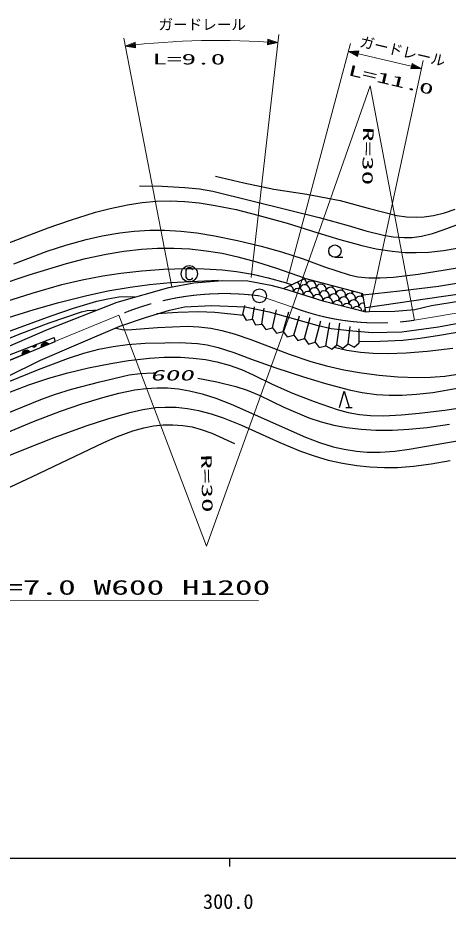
# Model space of a CAD drawing. Units: millimetres, scale not verified. Extents: x 40000 to 680000, y 20000 to 380000.
# Drawn here: x 341868 to 394996, y 198715 to 308878 of the extents above; entities that cross this region are included whole.
import ezdxf
from ezdxf.enums import TextEntityAlignment as Align

# ---------------------------------------------------------------- set-up
doc = ezdxf.new("R2010")
doc.units = ezdxf.units.MM
doc.header["$LTSCALE"] = 1000
doc.linetypes.add('CHAIN', pattern=[18.5, 12, -1.5, 3.5, -1.5])
for name, color, linetype, lineweight in [('M-BGD', 7, 'Continuous', 25), ('M-BMK', 2, 'CHAIN', 13), ('M-BMK-SRVR', 3, 'Continuous', 25), ('M-STR-HTXT', 7, 'Continuous', 13), ('M-TTL-BAND', 7, 'Continuous', 25)]:
    doc.layers.add(name, color=color, linetype=linetype, lineweight=lineweight)
doc.styles.add('ＭＳ ゴシック', font='')
doc.styles.get('ＭＳ ゴシック').set_extended_font_data('MS Gothic')

msp = doc.modelspace()

# ---------------------------------------------------------------- linework, layer by layer
at = {"layer": 'M-BGD'}
for p, q in [((366267, 289289), (369770, 288471)), ((366267, 289289), (369770, 288471)), ((356887, 288114), (359697, 288072)), ((356887, 288114), (359697, 288072)), ((359697, 288072), (362494, 287927)), ((359697, 288072), (362494, 287927)), ((362494, 287927), (364279, 287733)), ((364279, 287733), (365922, 287456)), ((369770, 288471), (373494, 287715)), ((369770, 288471), (373494, 287715)), ((373494, 287715), (377540, 287071)), ((373494, 287715), (377540, 287071)), ((365922, 287456), (375391, 285106)), ((377540, 287071), (381664, 286307)), ((377540, 287071), (381664, 286307)), ((353264, 285320), (355423, 285772)), ((353264, 285320), (355423, 285772)), ((355423, 285772), (357207, 286041)), ((355423, 285772), (357207, 286041)), ((357207, 286041), (359001, 286203)), ((357207, 286041), (359001, 286203)), ((359001, 286203), (360674, 286246)), ((360674, 286246), (362472, 286178)), ((362472, 286178), (364266, 286004)), ((364266, 286004), (366250, 285703)), ((366250, 285703), (368806, 285171)), ((381664, 286307), (385108, 285340)), ((385108, 285340), (388651, 284452)), ((348383, 283886), (351436, 284839)), ((348383, 283886), (351436, 284839)), ((351436, 284839), (353264, 285320)), ((351436, 284839), (353264, 285320)), ((351436, 284839), (353264, 285320)), ((368806, 285171), (371487, 284507)), ((371487, 284507), (375136, 283482)), ((375391, 285106), (379068, 284195)), ((388651, 284452), (389853, 284290)), ((388651, 284452), (389853, 284290)), ((389853, 284290), (391056, 284228)), ((389853, 284290), (391056, 284228)), ((391056, 284228), (392050, 284271)), ((392050, 284271), (393196, 284437)), ((393196, 284437), (394541, 284782)), ((394541, 284782), (395869, 285233)), ((345594, 282907), (348383, 283886)), ((345594, 282907), (348383, 283886)), ((345594, 282907), (346306, 283165)), ((375136, 283482), (378900, 282315)), ((379068, 284195), (382658, 283197)), ((382658, 283197), (384831, 282545)), ((382658, 283197), (384831, 282545)), ((394384, 282691), (396719, 283543)), ((336628, 279502), (345594, 282907)), ((352275, 281936), (354442, 282314)), ((354442, 282314), (356225, 282523)), ((356225, 282523), (358175, 282636)), ((358175, 282636), (359972, 282630)), ((359972, 282630), (361971, 282512)), ((361971, 282512), (363966, 282288)), ((361971, 282512), (363966, 282288)), ((363966, 282288), (366149, 281936)), ((363966, 282288), (366149, 281936)), ((378900, 282315), (381614, 281466)), ((384831, 282545), (387009, 282007)), ((384831, 282545), (387009, 282007)), ((391700, 281896), (393047, 282239)), ((391700, 281896), (393047, 282239)), ((393047, 282239), (394384, 282691)), ((393047, 282239), (394384, 282691)), ((347798, 280784), (350319, 281489)), ((350319, 281489), (352275, 281936)), ((366149, 281936), (369002, 281351)), ((369002, 281351), (371915, 280647)), ((381614, 281466), (384346, 280721)), ((387009, 282007), (388193, 281811)), ((387009, 282007), (388193, 281811)), ((388193, 281811), (389569, 281708)), ((388193, 281811), (389569, 281708)), ((389569, 281708), (390545, 281736)), ((390545, 281736), (391700, 281896)), ((394417, 280126), (404122, 281798)), ((341357, 278490), (345496, 280033)), ((345496, 280033), (347798, 280784)), ((352770, 279679), (354943, 280036)), ((354943, 280036), (357128, 280284)), ((357128, 280284), (359112, 280401)), ((359112, 280401), (361115, 280409)), ((361115, 280409), (363117, 280307)), ((363117, 280307), (365111, 280095)), ((365111, 280095), (367087, 279775)), ((371915, 280647), (374411, 279942)), ((371915, 280647), (374411, 279942)), ((374411, 279942), (377077, 279077)), ((374411, 279942), (377077, 279077)), ((384346, 280721), (386110, 280335)), ((386110, 280335), (388078, 280025)), ((388078, 280025), (389656, 279887)), ((389656, 279887), (391046, 279860)), ((391046, 279860), (392630, 279930)), ((392630, 279930), (394417, 280126)), ((347884, 278530), (350220, 279133)), ((350220, 279133), (352770, 279679)), ((367087, 279775), (369010, 279355)), ((369010, 279355), (371323, 278727)), ((371323, 278727), (373802, 277942)), ((377077, 279077), (379746, 278094)), ((377077, 279077), (379746, 278094)), ((381007, 279296), (382006, 279295)), ((394637, 277744), (404231, 279392)), ((343272, 277110), (347884, 278530)), ((354602, 277337), (357185, 277613)), ((354602, 277337), (357185, 277613)), ((357185, 277613), (359856, 277794)), ((359856, 277794), (362670, 277880)), ((362713, 277848), (362593, 277688)), ((362593, 277688), (362593, 276809)), ((362670, 277880), (364882, 277852)), ((362670, 277880), (364882, 277852)), ((362873, 277968), (362713, 277848)), ((363233, 277968), (362873, 277968)), ((363393, 277848), (363233, 277968)), ((363473, 277728), (363393, 277848)), ((364882, 277852), (367085, 277720)), ((364882, 277852), (367085, 277720)), ((367085, 277720), (368875, 277523)), ((367085, 277720), (368875, 277523)), ((373802, 277942), (377237, 276748)), ((379746, 278094), (382789, 277100)), ((379746, 278094), (382789, 277100)), ((391276, 277209), (394637, 277744)), ((339037, 275700), (343272, 277110)), ((349822, 276498), (352375, 277000)), ((349822, 276498), (352375, 277000)), ((352375, 277000), (354602, 277337)), ((352375, 277000), (354602, 277337)), ((362593, 276809), (362712, 276649)), ((362712, 276649), (362872, 276529)), ((362872, 276529), (363232, 276528)), ((363232, 276528), (363392, 276608)), ((363392, 276608), (363472, 276728)), ((368875, 277523), (370845, 277196)), ((368875, 277523), (370845, 277196)), ((370845, 277196), (371605, 277035)), ((370845, 277196), (372769, 276751)), ((372769, 276751), (374886, 276152)), ((374666, 275405), (377282, 276672)), ((384482, 274776), (377282, 276672)), ((382789, 277100), (383840, 276887)), ((383840, 276887), (385220, 276740)), ((385220, 276740), (386618, 276723)), ((385220, 276740), (386618, 276723)), ((386618, 276723), (388228, 276822)), ((386618, 276723), (388228, 276822)), ((388228, 276822), (391276, 277209)), ((393788, 275720), (403315, 277329)), ((343634, 274864), (347291, 275899)), ((347291, 275899), (349822, 276498)), ((347291, 275899), (349822, 276498)), ((352979, 275118), (355739, 275601)), ((352979, 275118), (355739, 275601)), ((354111, 273748), (360516, 275536)), ((355739, 275601), (358116, 275924)), ((358116, 275924), (360700, 276169)), ((360516, 275536), (363604, 276106)), ((360700, 276169), (366610, 276464)), ((363604, 276106), (367118, 276434)), ((367118, 276434), (370282, 276356)), ((370282, 276356), (373102, 275821)), ((373102, 275821), (374666, 275405)), ((374886, 276152), (375614, 275934)), ((389029, 275128), (393788, 275720)), ((392920, 273321), (408502, 275790)), ((393788, 275720), (394059, 275759)), ((394401, 274462), (404080, 275947)), ((340365, 273833), (343634, 274864)), ((346933, 273706), (350237, 274533)), ((350237, 274533), (352979, 275118)), ((350237, 274533), (352979, 275118)), ((352970, 274167), (354354, 274383)), ((352970, 274167), (354354, 274383)), ((354354, 274383), (356256, 274423)), ((374666, 275405), (379505, 273900)), ((384452, 274659), (389029, 275128)), ((384852, 272531), (384482, 274776)), ((384823, 273077), (394401, 274462)), ((343863, 272835), (346933, 273706)), ((345526, 270345), (354111, 273748)), ((348755, 272988), (351626, 273857)), ((348755, 272988), (351626, 273857)), ((348755, 272988), (351626, 273857)), ((351626, 273857), (352970, 274167)), ((351626, 273857), (352970, 274167)), ((351626, 273857), (352970, 274167)), ((362444, 273162), (365797, 273326)), ((365797, 273326), (369944, 273141)), ((369661, 272215), (369905, 273337)), ((379505, 273900), (384852, 272531)), ((390871, 272846), (392920, 273321)), ((340050, 271634), (343863, 272835)), ((340050, 271634), (343863, 272835)), ((345755, 271177), (349733, 272541)), ((345755, 271177), (349733, 272541)), ((345995, 272037), (348755, 272988)), ((345995, 272037), (348755, 272988)), ((345995, 272037), (348755, 272988)), ((349733, 272541), (350431, 272691)), ((349733, 272541), (350431, 272691)), ((350431, 272691), (351228, 272736)), ((351228, 272736), (351496, 272736)), ((357625, 271823), (360584, 272736)), ((359032, 272347), (361631, 272519)), ((359032, 272347), (361631, 272519)), ((360584, 272736), (362444, 273162)), ((361631, 272519), (364227, 272584)), ((361631, 272519), (364227, 272584)), ((364227, 272584), (366184, 272500)), ((366184, 272500), (368174, 272308)), ((368174, 272308), (369753, 272118)), ((369661, 272215), (370040, 271530)), ((369944, 273141), (372902, 272560)), ((370819, 271617), (371076, 273142)), ((371977, 271019), (372295, 272995)), ((372902, 272560), (376151, 271644)), ((373294, 270571), (373783, 272799)), ((374611, 270123), (375344, 272530)), ((384852, 272531), (385233, 272593)), ((385233, 272593), (388393, 272609)), ((388393, 272609), (390871, 272846)), ((336918, 268765), (345995, 272037)), ((342012, 269787), (345755, 271177)), ((342012, 269787), (345755, 271177)), ((354453, 270757), (357625, 271823)), ((370040, 271530), (370819, 271617)), ((370819, 271617), (371199, 270932)), ((371199, 270932), (371977, 271019)), ((371977, 271019), (372486, 270356)), ((375928, 269675), (376661, 272065)), ((376151, 271644), (378773, 270880)), ((377245, 269227), (377978, 271845)), ((378562, 268779), (379295, 271430)), ((379879, 268331), (380393, 271185)), ((381262, 268461), (381637, 271136)), ((393811, 270702), (400978, 272010)), ((393925, 269666), (403417, 271270)), ((333451, 265110), (345526, 270345)), ((349342, 268572), (354453, 270757)), ((353971, 270508), (354756, 270355)), ((353971, 270508), (354756, 270355)), ((353971, 270508), (354756, 270355)), ((354756, 270355), (355422, 270318)), ((354756, 270355), (355422, 270318)), ((354756, 270355), (355422, 270318)), ((355422, 270318), (359126, 270593)), ((359126, 270593), (362800, 270752)), ((362800, 270752), (364197, 270683)), ((364197, 270683), (365680, 270504)), ((365680, 270504), (367039, 270241)), ((367039, 270241), (368571, 269835)), ((372486, 270356), (373294, 270571)), ((373294, 270571), (373803, 269908)), ((373803, 269908), (374611, 270123)), ((374611, 270123), (375120, 269460)), ((378773, 270880), (380542, 270482)), ((380542, 270482), (383225, 270176)), ((382644, 268590), (382881, 270720)), ((383225, 270176), (385665, 269992)), ((384026, 268720), (384003, 270427)), ((385665, 269992), (389266, 270064)), ((389266, 270064), (393811, 270702)), ((327061, 261951), (346371, 269351)), ((346444, 268838), (328338, 261362)), ((338405, 268303), (342012, 269787)), ((346371, 269351), (346444, 268838)), ((368571, 269835), (370654, 269139)), ((368571, 269835), (370654, 269139)), ((370654, 269139), (372910, 268275)), ((370654, 269139), (372910, 268275)), ((375120, 269460), (375928, 269675)), ((375928, 269675), (376437, 269012)), ((376437, 269012), (377245, 269227)), ((377245, 269227), (377754, 268564)), ((384006, 268872), (386608, 268904)), ((384006, 268872), (386608, 268904)), ((386608, 268904), (389401, 269045)), ((386608, 268904), (389401, 269045)), ((389401, 269045), (391555, 269289)), ((389401, 269045), (391555, 269289)), ((389401, 269045), (389572, 269060)), ((391555, 269289), (393925, 269666)), ((391555, 269289), (393925, 269666)), ((343211, 267718), (342433, 267401)), ((342466, 267479), (343133, 267751)), ((343055, 267784), (342499, 267558)), ((342562, 267669), (342658, 267752)), ((342569, 267651), (342940, 267801)), ((342658, 267752), (342806, 267812)), ((342806, 267812), (342932, 267820)), ((342932, 267820), (343047, 267802)), ((343047, 267802), (343178, 267747)), ((343178, 267747), (343271, 267677)), ((343642, 268305), (344109, 268484)), ((343683, 268256), (343642, 268305)), ((344105, 268439), (343675, 268275)), ((343728, 268220), (343683, 268256)), ((343708, 268245), (344100, 268395)), ((343793, 268191), (343728, 268220)), ((344087, 268347), (343751, 268218)), ((343850, 268181), (343793, 268191)), ((343802, 268195), (344064, 268295)), ((343914, 268184), (343850, 268181)), ((344018, 268246), (343869, 268188)), ((343988, 268213), (343914, 268184)), ((344037, 268253), (343988, 268213)), ((344073, 268299), (344037, 268253)), ((344102, 268363), (344073, 268299)), ((344112, 268421), (344102, 268363)), ((344109, 268484), (344112, 268421)), ((344681, 266550), (349342, 268572)), ((344789, 268294), (344806, 268410)), ((344797, 268168), (344789, 268294)), ((345723, 268545), (344797, 268168)), ((345581, 268681), (344803, 268365)), ((344806, 268410), (344861, 268540)), ((344807, 268302), (345622, 268633)), ((345663, 268585), (344811, 268239)), ((344836, 268443), (345503, 268714)), ((344861, 268540), (344931, 268633)), ((345424, 268747), (344869, 268521)), ((344931, 268633), (345027, 268715)), ((344939, 268615), (345309, 268765)), ((345027, 268715), (345176, 268776)), ((345176, 268776), (345302, 268784)), ((345302, 268784), (345417, 268766)), ((345417, 268766), (345547, 268711)), ((345547, 268711), (345640, 268641)), ((345640, 268641), (345723, 268545)), ((350008, 267436), (351866, 267928)), ((351866, 267928), (353626, 268264)), ((353626, 268264), (355408, 268493)), ((355408, 268493), (357606, 268657)), ((355408, 268493), (357606, 268657)), ((357606, 268657), (360020, 268728)), ((357606, 268657), (360020, 268728)), ((360020, 268728), (360633, 268733)), ((360020, 268728), (361842, 268731)), ((361842, 268731), (364042, 268615)), ((364042, 268615), (365255, 268445)), ((364042, 268615), (365255, 268445)), ((364042, 268615), (365255, 268445)), ((365255, 268445), (366613, 268131)), ((365255, 268445), (366613, 268131)), ((366613, 268131), (368519, 267525)), ((366613, 268131), (368519, 267525)), ((372910, 268275), (375359, 267317)), ((377754, 268564), (378562, 268779)), ((378562, 268779), (379071, 268116)), ((379071, 268116), (379879, 268331)), ((379879, 268331), (380614, 267935)), ((380614, 267935), (381262, 268461)), ((380919, 268166), (382478, 267807)), ((380919, 268166), (382478, 267807)), ((381262, 268461), (381996, 268065)), ((381996, 268065), (382644, 268590)), ((382478, 267807), (384160, 267538)), ((382478, 267807), (384160, 267538)), ((382644, 268590), (383378, 268194)), ((383378, 268194), (384026, 268720)), ((392396, 267685), (395573, 268060)), ((342419, 267331), (342437, 267446)), ((342427, 267205), (342419, 267331)), ((343353, 267581), (342427, 267205)), ((342437, 267338), (343252, 267670)), ((342437, 267446), (342492, 267576)), ((343293, 267622), (342442, 267275)), ((342492, 267576), (342562, 267669)), ((343271, 267677), (343353, 267581)), ((344405, 265405), (348105, 266821)), ((348105, 266821), (350008, 267436)), ((355527, 266509), (358127, 266809)), ((358127, 266809), (359931, 266922)), ((359931, 266922), (361933, 266931)), ((361933, 266931), (363529, 266835)), ((361933, 266931), (363529, 266835)), ((363529, 266835), (365053, 266645)), ((363529, 266835), (365053, 266645)), ((365053, 266645), (366431, 266382)), ((365053, 266645), (366431, 266382)), ((368519, 267525), (370590, 266752)), ((368519, 267525), (370590, 266752)), ((370590, 266752), (373706, 265626)), ((370590, 266752), (373706, 265626)), ((375359, 267317), (378027, 266395)), ((384160, 267538), (385756, 267420)), ((384160, 267538), (385756, 267420)), ((385756, 267420), (387561, 267401)), ((385756, 267420), (387561, 267401)), ((387561, 267401), (389806, 267482)), ((389806, 267482), (392396, 267685)), ((340435, 264478), (344681, 266550)), ((348056, 265022), (350580, 265619)), ((348056, 265022), (350580, 265619)), ((350580, 265619), (353335, 266158)), ((350580, 265619), (353335, 266158)), ((353335, 266158), (355527, 266509)), ((366431, 266382), (367976, 265963)), ((366431, 266382), (367976, 265963)), ((367976, 265963), (369473, 265408)), ((373706, 265626), (377119, 264505)), ((373706, 265626), (377119, 264505)), ((378027, 266395), (379960, 265854)), ((379960, 265854), (382109, 265366)), ((340893, 263955), (344405, 265405)), ((345676, 264342), (348056, 265022)), ((351992, 263893), (355599, 264738)), ((351992, 263893), (355599, 264738)), ((355599, 264738), (356981, 264909)), ((356981, 264909), (358580, 264994)), ((358580, 264994), (358744, 265001)), ((369473, 265408), (370932, 264754)), ((370932, 264754), (373273, 263615)), ((370932, 264754), (373273, 263615)), ((377119, 264505), (379873, 263665)), ((382109, 265366), (384278, 264985)), ((382109, 265366), (384278, 264985)), ((384278, 264985), (386463, 264708)), ((384278, 264985), (386463, 264708)), ((386463, 264708), (388796, 264514)), ((388796, 264514), (391201, 264421)), ((391201, 264421), (392802, 264457)), ((391201, 264421), (392802, 264457)), ((392802, 264457), (394595, 264606)), ((392802, 264457), (394595, 264606)), ((394595, 264606), (396424, 264886)), ((394595, 264606), (394847, 264637)), ((334065, 260052), (343208, 263526)), ((343208, 263526), (345676, 264342)), ((348510, 262972), (351992, 263893)), ((348510, 262972), (351992, 263893)), ((364076, 264347), (366442, 263881)), ((364076, 264347), (366442, 263881)), ((366442, 263881), (368771, 263306)), ((366442, 263881), (368771, 263306)), ((368771, 263306), (370167, 262852)), ((368771, 263306), (370167, 262852)), ((373273, 263615), (375795, 262509)), ((373273, 263615), (375795, 262509)), ((379873, 263665), (382793, 262892)), ((344703, 261687), (346413, 262321)), ((344703, 261687), (346413, 262321)), ((344703, 261687), (346413, 262321)), ((346413, 262321), (348510, 262972)), ((346413, 262321), (348510, 262972)), ((352357, 261968), (354319, 262485)), ((354319, 262485), (356299, 262890)), ((356299, 262890), (357687, 263077)), ((356299, 262890), (357687, 263077)), ((357687, 263077), (359071, 263160)), ((357687, 263077), (359071, 263160)), ((359071, 263160), (360348, 263136)), ((360348, 263136), (361715, 263007)), ((361715, 263007), (363071, 262774)), ((363071, 262774), (364610, 262397)), ((364610, 262397), (366329, 261854)), ((364610, 262397), (366329, 261854)), ((370167, 262852), (371643, 262250)), ((371643, 262250), (374712, 260774)), ((375795, 262509), (378449, 261463)), ((375795, 262509), (378449, 261463)), ((381561, 260729), (382162, 262728)), ((382162, 262728), (382761, 260728)), ((382793, 262892), (384364, 262577)), ((384364, 262577), (386142, 262334)), ((386142, 262334), (387724, 262233)), ((387724, 262233), (389313, 262236)), ((389313, 262236), (391105, 262351)), ((391105, 262351), (393099, 262587)), ((393099, 262587), (396359, 263129)), ((335777, 258054), (344703, 261687)), ((347132, 260273), (349778, 261186)), ((349778, 261186), (352357, 261968)), ((366329, 261854), (368226, 261134)), ((366329, 261854), (368226, 261134)), ((368226, 261134), (377396, 257036)), ((378449, 261463), (381294, 260472)), ((378449, 261463), (381294, 260472)), ((343781, 258989), (347132, 260273)), ((352965, 259322), (355714, 260111)), ((355714, 260111), (357285, 260463)), ((357285, 260463), (358865, 260701)), ((358865, 260701), (360055, 260779)), ((358865, 260701), (360055, 260779)), ((360055, 260779), (361410, 260756)), ((360055, 260779), (361410, 260756)), ((361410, 260756), (362803, 260610)), ((361410, 260756), (362803, 260610)), ((362803, 260610), (364187, 260353)), ((362803, 260610), (364187, 260353)), ((364187, 260353), (365750, 259943)), ((374712, 260774), (377812, 259421)), ((381294, 260472), (382646, 260119)), ((382361, 260728), (383161, 260728)), ((382646, 260119), (384033, 259867)), ((389234, 259796), (391414, 259997)), ((391414, 259997), (394590, 260394)), ((394590, 260394), (397942, 260918)), ((340553, 257645), (343781, 258989)), ((350298, 258444), (352965, 259322)), ((365750, 259943), (367237, 259447)), ((367237, 259447), (369474, 258547)), ((377812, 259421), (379328, 258932)), ((379328, 258932), (380877, 258547)), ((384033, 259867), (385422, 259732)), ((384033, 259867), (385422, 259732)), ((385422, 259732), (387023, 259695)), ((385422, 259732), (387023, 259695)), ((387023, 259695), (389234, 259796)), ((346365, 257008), (350298, 258444)), ((354184, 257129), (356059, 257831)), ((354184, 257129), (356059, 257831)), ((356059, 257831), (357406, 258212)), ((357406, 258212), (358600, 258442)), ((358600, 258442), (359805, 258569)), ((359805, 258569), (361017, 258591)), ((361017, 258591), (362222, 258506)), ((361017, 258591), (362222, 258506)), ((362222, 258506), (363409, 258309)), ((362222, 258506), (363409, 258309)), ((363409, 258309), (363546, 258279)), ((363409, 258309), (364508, 258019)), ((364508, 258019), (365823, 257549)), ((369474, 258547), (371661, 257555)), ((380877, 258547), (382452, 258259)), ((382452, 258259), (384250, 258043)), ((384250, 258043), (386069, 257933)), ((384250, 258043), (386069, 257933)), ((386069, 257933), (388105, 257926)), ((386069, 257933), (388105, 257926)), ((388105, 257926), (390146, 258027)), ((388105, 257926), (390146, 258027)), ((390146, 258027), (392387, 258250)), ((390146, 258027), (392387, 258250)), ((392387, 258250), (395145, 258648)), ((342817, 255610), (346365, 257008)), ((352465, 256374), (354184, 257129)), ((352465, 256374), (354184, 257129)), ((365823, 257549), (368633, 256267)), ((371661, 257555), (374198, 256387)), ((371661, 257555), (374198, 256387)), ((377396, 257036), (379092, 256401)), ((377396, 257036), (379092, 256401)), ((390202, 255562), (399638, 257228)), ((338741, 253960), (342817, 255610)), ((343612, 252153), (352465, 256374)), ((374198, 256387), (376778, 255323)), ((374198, 256387), (376778, 255323)), ((379092, 256401), (380801, 255873)), ((379092, 256401), (380801, 255873)), ((380801, 255873), (382142, 255553)), ((380801, 255873), (382142, 255553)), ((376778, 255323), (376922, 255271)), ((376778, 255323), (378441, 254731)), ((378441, 254731), (380183, 254223)), ((382142, 255553), (383692, 255303)), ((382142, 255553), (383692, 255303)), ((383692, 255303), (385013, 255194)), ((385013, 255194), (386600, 255188)), ((386600, 255188), (388399, 255323)), ((386600, 255188), (388399, 255323)), ((388399, 255323), (390202, 255562)), ((388399, 255323), (390202, 255562)), ((380183, 254223), (381953, 253823)), ((380183, 254223), (381953, 253823)), ((381953, 253823), (383740, 253533)), ((381953, 253823), (383740, 253533)), ((383740, 253533), (385337, 253369)), ((383740, 253533), (385337, 253369)), ((388737, 253322), (390719, 253474)), ((390719, 253474), (392891, 253764)), ((392891, 253764), (395254, 254187)), ((385337, 253369), (387135, 253292)), ((385337, 253369), (387135, 253292)), ((387135, 253292), (388737, 253322)), ((339825, 250396), (343612, 252153))]:
    msp.add_line(p, q, dxfattribs=at)
for centre, radius in [((381007, 280055), 760), ((363033, 277248), 1000)]:
    msp.add_circle(centre, radius, dxfattribs=at)
for centre, start, end in [((376868, 276084), 345.73455, 59.20442), ((375261, 275185), 345.73455, 71.98567), ((376471, 274809), 345.73455, 159.70665), ((376065, 275635), 345.73455, 65.29958), ((377274, 275259), 345.73455, 159.70665), ((378077, 275708), 345.73455, 159.70665), ((378484, 274882), 345.73455, 159.70665), ((379287, 275332), 345.73455, 159.70665), ((380497, 274955), 345.73455, 159.70665), ((380090, 275781), 345.73455, 358.61135), ((381300, 275405), 146.63411, 159.70665), ((381300, 275405), 345.73455, 3.84798), ((382510, 275028), 141.23055, 159.70665), ((377681, 274433), 345.73455, 159.70665), ((378891, 274057), 345.73455, 159.70665), ((379694, 274506), 345.73455, 159.70665), ((380100, 273680), 351.56984, 159.70665), ((380903, 274130), 345.73455, 159.70665), ((381707, 274579), 345.73455, 159.70665), ((382113, 273753), 345.73455, 159.70665), ((382916, 274203), 345.73455, 159.70665), ((383719, 274652), 135.58879, 159.70665), ((382510, 275028), 345.73455, 9.25154), ((384126, 273826), 46.51198, 159.70665), ((383719, 274652), 345.73455, 14.89327), ((384929, 274276), 133.92971, 159.70665), ((381310, 273304), 357.46782, 153.80864), ((382520, 272928), 3.49642, 147.78005), ((383323, 273377), 345.73455, 159.70665), ((384532, 273001), 77.26119, 159.70665), ((383729, 272551), 9.73775, 141.53874), ((384939, 272175), 101.92003, 134.97554)]:
    msp.add_arc(centre, 634, start, end, dxfattribs=at)
at = {"layer": 'M-BMK'}
for p, q in [((371701, 274512), (375798, 273110)), ((390848, 271506), (408309, 274417)), ((327488, 261129), (354328, 272127))]:
    msp.add_line(p, q, dxfattribs=at)
for centre, radius, start, end in [((367378, 241539), 33256, 82.53136, 113.1054), ((386370, 300895), 29728, 249.16826, 278.66408)]:
    msp.add_arc(centre, radius, start, end, dxfattribs=at)
at = {"layer": 'M-BMK-SRVR'}
msp.add_circle((371701, 274512), 863, dxfattribs=at)
at = {"layer": 'M-STR-HTXT'}
for p, q in [((360878, 275643), (354939, 306374)), ((370688, 276771), (374084, 306803)), ((355128, 305393), (356338, 305862)), ((356406, 305166), (355128, 305393)), ((355476, 305427), (356298, 305758)), ((356346, 305260), (355476, 305427)), ((355675, 305446), (356258, 305654)), ((356287, 305355), (355675, 305446)), ((355974, 305475), (356218, 305549)), ((356227, 305450), (355974, 305475)), ((356218, 305549), (356227, 305450)), ((356258, 305654), (356287, 305355)), ((356298, 305758), (356346, 305260)), ((356338, 305862), (356406, 305166)), ((372705, 305529), (372744, 306227)), ((373972, 305810), (372705, 305529)), ((372744, 306227), (373972, 305810)), ((372761, 305626), (372788, 306125)), ((373623, 305829), (372761, 305626)), ((372788, 306125), (373623, 305829)), ((372816, 305723), (372833, 306022)), ((373423, 305840), (372816, 305723)), ((372833, 306022), (373423, 305840)), ((372872, 305820), (372877, 305920)), ((373124, 305856), (372872, 305820)), ((372877, 305920), (373124, 305856)), ((375065, 276219), (382933, 305702)), ((382675, 304736), (383972, 304790)), ((383811, 304109), (382675, 304736)), ((382675, 304736), (391682, 302608)), ((383016, 304656), (383900, 304704)), ((383785, 304217), (383016, 304656)), ((383210, 304610), (383828, 304618)), ((383759, 304326), (383210, 304610)), ((383502, 304541), (383757, 304532)), ((383734, 304435), (383502, 304541)), ((383757, 304532), (383734, 304435)), ((383828, 304618), (383759, 304326)), ((383900, 304704), (383785, 304217)), ((383972, 304790), (383811, 304109)), ((385233, 272593), (391892, 303586)), ((390386, 302555), (390546, 303236)), ((390457, 302641), (390572, 303127)), ((390529, 302727), (390598, 303019)), ((390546, 303236), (391682, 302608)), ((390572, 303127), (391341, 302689)), ((390598, 303019), (391147, 302735)), ((391682, 302608), (390386, 302555)), ((391341, 302689), (390457, 302641)), ((391147, 302735), (390529, 302727)), ((390600, 302813), (390623, 302910)), ((390855, 302804), (390600, 302813)), ((390623, 302910), (390855, 302804)), ((375798, 273110), (385375, 300466)), ((390848, 271506), (385375, 300466)), ((354328, 272127), (365167, 243587)), ((375798, 273110), (365167, 243587)), ((324826, 236907), (371563, 236882))]:
    msp.add_line(p, q, dxfattribs=at)
msp.add_arc((366702, 208305), 97775, 85.73591, 96.79821, dxfattribs=at)
at = {"layer": 'M-TTL-BAND'}
for p, q in [((40000, 205000), (579000, 205000)), ((368000, 205000), (368000, 204000))]:
    msp.add_line(p, q, dxfattribs=at)

# ---------------------------------------------------------------- texts
at = {"layer": 'M-BGD', "style": 'ＭＳ ゴシック', "oblique": 15, "width": 2}
msp.add_text('600', height=1320, rotation=359.969, dxfattribs=at).set_placement((358188, 263659), align=Align.BOTTOM_LEFT)
at = {"layer": 'M-STR-HTXT', "style": 'ＭＳ ゴシック'}
for rotation, p in [(359.969, (359225, 306999)), (346.669, (383879, 304966))]:
    msp.add_text('ガードレール', height=1320, rotation=rotation, dxfattribs=at).set_placement(p, align=Align.BOTTOM_LEFT)
for s, height, rotation, width, p in [('L=9.0', 1320, 359.969, 2, (358495, 302716)), ('L=11.0', 1320, 346.669, 2, (382459, 301424)), ('R=30', 1320, 269.169, 2, (384094, 295388)), ('R=30', 1320, 271.369, 2, (364078, 254889)), ('函渠\u3000L=7.0 W600 H1200', 1833, 359.969, 1.75, (324992, 237036))]:
    msp.add_text(s, height=height, rotation=rotation, dxfattribs=dict(at, width=width)).set_placement(p, align=Align.BOTTOM_LEFT)
at = {"layer": 'M-TTL-BAND', "style": 'ＭＳ ゴシック'}
msp.add_text('300.0', height=1833, dxfattribs=at).set_placement((367844, 198195), align=Align.BOTTOM_CENTER)

doc.saveas('drawing.dxf')
